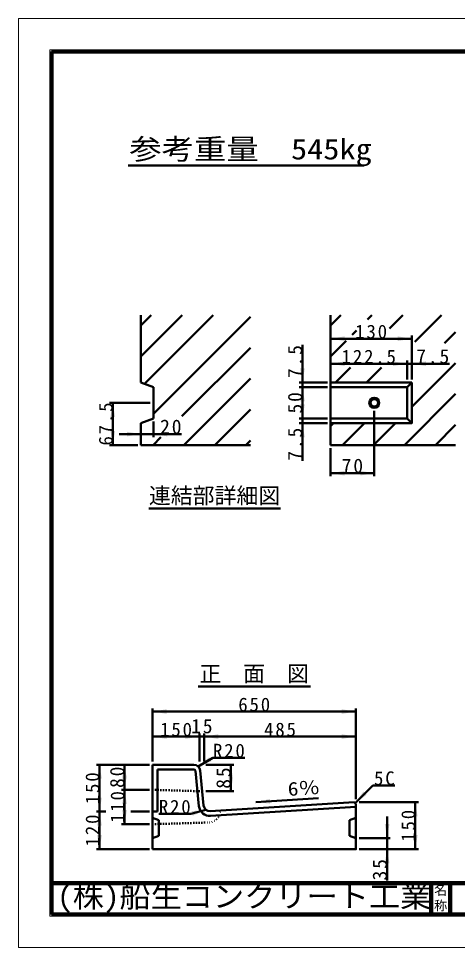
# Model space of a CAD drawing. Units: millimetres, scale not verified, with parts at other scales. Extents: x -2102 to 2102, y -1485 to 1485.
# Drawn here: x -2102 to -699, y -1485 to 1485 of the extents above; entities that cross this region are included whole.
import ezdxf
from ezdxf.enums import TextEntityAlignment as Align

# ---------------------------------------------------------------- set-up
doc = ezdxf.new("R2010")
doc.units = ezdxf.units.MM
doc.header["$LTSCALE"] = 5
doc.linetypes.add('DOTTED', pattern=[1.75, 0.25, -1.5])
doc.layers.add('0-0_V-nasSTD', color=7, linetype='Continuous', lineweight=50)
doc.layers.add('0-1_0', color=7, linetype='Continuous', lineweight=50)
doc.styles.add('ＭＳ ゴシック', font='')
doc.styles.get('ＭＳ ゴシック').set_extended_font_data('MS Gothic')

msp = doc.modelspace()

# ---------------------------------------------------------------- linework, layer by layer
at = {"layer": '0-0_V-nasSTD', "lineweight": 100}
for p, q in [((-1997.5, 1380), (-1997.5, -1380)), ((-782.5, -1280), (-782.5, -1380)), ((-722.5, -1280), (-722.5, -1380)), ((-1997.5, -1380), (1997.5, -1380))]:
    msp.add_line(p, q, dxfattribs=at)
at = {"layer": '0-0_V-nasSTD'}
for p, q in [((-1711.238, 536.4), (-1711.238, 321.4)), ((-1711.238, 503.676), (-1678.515, 536.4)), ((-1711.238, 404.681), (-1579.52, 536.4)), ((-1699.81, 317.114), (-1480.525, 536.4)), ((-1104.688, 536.4), (-1104.688, 121.4)), ((-1104.688, 503.676), (-1071.965, 536.4)), ((-972.97, 536.4), (-986.717, 522.652)), ((-873.975, 536.4), (-916.401, 493.973)), ((-834.833, 451.547), (-749.98, 536.4)), ((-1671.238, 221.691), (-1361.238, 531.691)), ((-1035.899, 473.471), (-1021.756, 487.613)), ((-740.148, 447.446), (-704.688, 482.696)), ((-1104.688, 461.4), (-844.688, 461.4)), ((-1104.688, 404.681), (-1055.041, 454.329)), ((-844.688, 471.4), (-844.688, 331.4)), ((-1580.342, 213.593), (-1361.238, 432.696)), ((-1194.688, 441.4), (-1194.688, 321.4)), ((-859.688, 391.4), (-859.688, 331.4)), ((-1104.688, 381.4), (-859.688, 381.4)), ((-1088.975, 321.4), (-1041.046, 369.329)), ((-989.98, 321.4), (-942.051, 369.329)), ((-859.688, 381.4), (-844.688, 381.4)), ((-844.688, 243.701), (-704.688, 383.701)), ((-844.688, 381.4), (-724.688, 381.4)), ((-1573.54, 121.4), (-1361.238, 333.701)), ((-1711.238, 321.4), (-1671.238, 306.4)), ((-1671.238, 306.4), (-1671.238, 206.4)), ((-1204.688, 321.4), (-1114.688, 321.4)), ((-1204.688, 306.4), (-1114.688, 306.4)), ((-1194.688, 321.4), (-1194.688, 306.4)), ((-1194.688, 206.4), (-1194.688, 306.4)), ((-1104.688, 321.4), (-844.688, 321.4)), ((-844.688, 321.4), (-859.688, 306.4)), ((-867.995, 121.4), (-704.688, 284.707)), ((-1681.238, 256.4), (-1811.238, 256.4)), ((-1801.238, 256.4), (-1801.238, 121.4)), ((-1474.545, 121.4), (-1361.238, 234.707)), ((-964.688, 230.4), (-964.688, 21.4)), ((-1671.238, 206.4), (-1711.238, 191.4)), ((-1711.238, 191.4), (-1711.238, 121.4)), ((-1671.238, 196.4), (-1671.238, 146.4)), ((-1204.688, 206.4), (-1114.688, 206.4)), ((-1204.688, 191.4), (-1114.688, 191.4)), ((-1194.688, 206.4), (-1194.688, 191.4)), ((-1194.688, 191.4), (-1194.688, 71.4)), ((-1104.688, 206.4), (-859.688, 206.4)), ((-1104.688, 181.691), (-1094.98, 191.4)), ((-1065.985, 121.4), (-995.985, 191.4)), ((-966.99, 121.4), (-896.99, 191.4)), ((-859.688, 206.4), (-844.688, 191.4)), ((-769, 121.4), (-704.688, 185.712)), ((-1781.238, 156.4), (-1711.238, 156.4)), ((-1721.238, 121.4), (-1811.238, 121.4)), ((-1361.238, 121.4), (-1711.238, 121.4)), ((-1672.535, 121.4), (-1647.347, 146.588)), ((-1375.55, 121.4), (-1361.238, 135.712)), ((-1104.688, 121.4), (-704.688, 121.4)), ((-1104.688, 21.4), (-1104.688, 111.4)), ((-1104.688, 31.4), (-964.688, 31.4)), ((-1673.664, -720.873), (-1673.664, -890.873)), ((-1673.664, -730.873), (-1023.664, -730.873)), ((-1023.664, -720.873), (-1023.664, -1010.873)), ((-1523.664, -800.873), (-1523.664, -890.873)), ((-1508.664, -800.873), (-1508.664, -890.873)), ((-1673.664, -810.873), (-1523.664, -810.873)), ((-1523.664, -810.873), (-1508.664, -810.873)), ((-1508.664, -810.873), (-1023.664, -810.873)), ((-1528.344, -906.044), (-1480.713, -878.544)), ((-1480.713, -878.544), (-1378.713, -878.544)), ((-1683.664, -900.873), (-1853.664, -900.873)), ((-1541.764, -900.873), (-1673.664, -900.873)), ((-1673.664, -900.873), (-1673.664, -1170.873)), ((-1658.664, -915.873), (-1658.664, -1050.873)), ((-1541.764, -915.873), (-1658.664, -915.873)), ((-1536.789, -920.375), (-1525.507, -1033.193)), ((-1521.863, -918.883), (-1510.582, -1031.7)), ((-1503.664, -900.873), (-1413.664, -900.873)), ((-1423.664, -900.873), (-1423.664, -985.873)), ((-1026.164, -1023.373), (-969.596, -966.804)), ((-969.596, -966.804), (-899.596, -966.804)), ((-1683.664, -980.873), (-1773.664, -980.873)), ((-1503.664, -985.873), (-1413.664, -985.873)), ((-1343.275, -1020.55), (-1143.664, -1008.074)), ((-1489.433, -1049.671), (-1028.664, -1020.873)), ((-1488.498, -1064.642), (-1023.664, -1035.59)), ((-1028.664, -1020.873), (-1023.664, -1025.873)), ((-1013.664, -1020.873), (-823.664, -1020.873)), ((-833.664, -1020.873), (-833.664, -1170.873)), ((-1823.664, -1050.873), (-1853.664, -1050.873)), ((-1683.664, -1050.873), (-1743.664, -1050.873)), ((-1658.664, -1050.873), (-1673.664, -1050.873)), ((-1653.928, -1057.892), (-1551.928, -1057.892)), ((-1503.632, -1044.951), (-1551.928, -1057.892)), ((-923.664, -1065.873), (-923.664, -1135.873)), ((-1683.664, -1090.873), (-1773.664, -1090.873)), ((-1673.664, -1070.873), (-1653.664, -1078.373)), ((-1653.664, -1078.373), (-1653.664, -1128.373)), ((-1023.664, -1070.873), (-1043.664, -1078.373)), ((-1043.664, -1078.373), (-1043.664, -1128.373)), ((-1673.664, -1135.873), (-1653.664, -1128.373)), ((-1023.664, -1135.873), (-1043.664, -1128.373)), ((-1013.664, -1135.873), (-913.664, -1135.873)), ((-923.664, -1135.873), (-923.664, -1170.873)), ((-1683.664, -1170.873), (-1853.664, -1170.873)), ((-1013.664, -1170.873), (-823.664, -1170.873)), ((-923.664, -1170.873), (-923.664, -1270.873))]:
    msp.add_line(p, q, dxfattribs=at)
at = {"layer": '0-0_V-nasSTD', "linetype": 'DOTTED'}
for p, q in [((-1673.664, -980.873), (-1515.184, -985.673)), ((-1673.664, -1090.873), (-1493.078, -1085.417))]:
    msp.add_line(p, q, dxfattribs=at)
at = {"layer": '0-0_V-nasSTD', "lineweight": 18}
for points in [[(-2102.5, -1485), (-2102.5, 1485), (2102.5, 1485), (2102.5, -1485)], [(-2002.5, -1385), (-2002.5, 1385), (2002.5, 1385), (2002.5, -1385)]]:
    msp.add_lwpolyline(points, close=True, dxfattribs=at)
at = {"layer": '0-0_V-nasSTD', "lineweight": 100}
msp.add_lwpolyline([(1997.5, -1380), (1997.5, 1380), (-1997.5, 1380)], dxfattribs=at)
at = {"layer": '0-0_V-nasSTD'}
for points in [[(-844.688, 321.4), (-844.688, 191.4), (-1104.688, 191.4), (-1104.688, 321.4)], [(-1104.688, 306.4), (-859.688, 306.4), (-859.688, 206.4)], [(-1711.238, 156.4), (-1671.238, 156.4), (-1581.238, 156.4)], [(-1843.664, -900.873), (-1843.664, -1050.873), (-1843.664, -1170.873)], [(-1763.664, -900.873), (-1763.664, -980.873), (-1763.664, -1090.873)], [(-1673.664, -1170.873), (-1023.664, -1170.873), (-1023.664, -1025.873)]]:
    msp.add_lwpolyline(points, dxfattribs=at)
for radius in [16, 12]:
    msp.add_circle((-964.688, 256.4), radius, dxfattribs=at)
for centre, radius, start, end in [((-1541.764, -920.873), 20, 5.71059, 90), ((-1541.764, -920.873), 5, 5.71059, 90), ((-1490.681, -1029.71), 35, 185.71059, 273.57633), ((-1490.681, -1029.71), 20, 185.71059, 273.57633)]:
    msp.add_arc(centre, radius, start, end, dxfattribs=at)
at = {"layer": '0-0_V-nasSTD', "linetype": 'DOTTED'}
msp.add_arc((-1494.165, -1049.434), 36, 271.73047, 2.72935, dxfattribs=at)
at = {"layer": '0-0_V-nasSTD'}
for points in [[(-1104.688, 461.4), (-1059.688, 453.9), (-1059.688, 468.9)], [(-889.688, 453.9), (-889.688, 468.9), (-844.688, 461.4)], [(-1104.688, 381.4), (-1059.688, 373.9), (-1059.688, 388.9)], [(-904.688, 373.9), (-904.688, 388.9), (-859.688, 381.4)], [(-844.688, 381.4), (-799.688, 373.9), (-799.688, 388.9)], [(-1202.188, 366.4), (-1194.688, 321.4), (-1187.188, 366.4)], [(-1202.188, 261.4), (-1194.688, 306.4), (-1187.188, 261.4)], [(-1808.738, 211.4), (-1801.238, 256.4), (-1793.738, 211.4)], [(-1202.188, 251.4), (-1194.688, 206.4), (-1187.188, 251.4)], [(-1202.188, 146.4), (-1194.688, 191.4), (-1187.188, 146.4)], [(-1808.738, 166.4), (-1801.238, 121.4), (-1793.738, 166.4)], [(-1756.238, 148.9), (-1756.238, 163.9), (-1711.238, 156.4)], [(-1671.238, 156.4), (-1626.238, 148.9), (-1626.238, 163.9)], [(-1104.688, 31.4), (-1059.688, 23.9), (-1059.688, 38.9)], [(-1009.688, 23.9), (-1009.688, 38.9), (-964.688, 31.4)], [(-1673.664, -730.873), (-1628.664, -738.373), (-1628.664, -723.373)], [(-1068.664, -738.373), (-1068.664, -723.373), (-1023.664, -730.873)], [(-1673.664, -810.873), (-1628.664, -818.373), (-1628.664, -803.373)], [(-1568.664, -818.373), (-1568.664, -803.373), (-1523.664, -810.873)], [(-1508.664, -810.873), (-1463.664, -818.373), (-1463.664, -803.373)], [(-1068.664, -818.373), (-1068.664, -803.373), (-1023.664, -810.873)], [(-1528.344, -906.044), (-1493.123, -877.049), (-1485.623, -890.039)], [(-1851.164, -945.873), (-1843.664, -900.873), (-1836.164, -945.873)], [(-1771.164, -945.873), (-1763.664, -900.873), (-1756.164, -945.873)], [(-1431.164, -945.873), (-1423.664, -900.873), (-1416.164, -945.873)], [(-1771.164, -935.873), (-1763.664, -980.873), (-1756.164, -935.873)], [(-1431.164, -940.873), (-1423.664, -985.873), (-1416.164, -940.873)], [(-1851.164, -1005.873), (-1843.664, -1050.873), (-1836.164, -1005.873)], [(-1771.164, -1025.873), (-1763.664, -980.873), (-1756.164, -1025.873)], [(-1026.164, -1023.373), (-999.648, -986.25), (-989.041, -996.856)], [(-1343.275, -1020.55), (-1298.83, -1010.257), (-1297.895, -1025.228)], [(-841.164, -1065.873), (-833.664, -1020.873), (-826.164, -1065.873)], [(-1851.164, -1095.873), (-1843.664, -1050.873), (-1836.164, -1095.873)], [(-1771.164, -1045.873), (-1763.664, -1090.873), (-1756.164, -1045.873)], [(-1549.04, -1049.353), (-1545.157, -1063.842), (-1503.632, -1044.951)], [(-931.164, -1090.873), (-923.664, -1135.873), (-916.164, -1090.873)], [(-1851.164, -1125.873), (-1843.664, -1170.873), (-1836.164, -1125.873)], [(-841.164, -1125.873), (-833.664, -1170.873), (-826.164, -1125.873)], [(-931.164, -1215.873), (-923.664, -1170.873), (-916.164, -1215.873)]]:
    msp.add_solid(points, dxfattribs=at)
at = {"layer": '0-1_0'}
for p, q in [((-1752.5, 1014.806), (-997, 1014.806)), ((-1685.711, -81.502), (-1264.451, -81.502)), ((-1528.164, -650.873), (-1169.164, -650.873))]:
    msp.add_line(p, q, dxfattribs=at)
at = {"layer": '0-1_0', "lineweight": 100}
msp.add_line((-1997.5, -1280), (1997.5, -1280), dxfattribs=at)

# ---------------------------------------------------------------- texts
at = {"layer": '0-0_V-nasSTD', "style": 'ＭＳ ゴシック'}
for s, height, width, p in [('参考重量\u3000545kg', 65.98, 1.15, (-1748.5, 1014.806)), ('(株)船生コンクリート工業', 69.65, 1.05, (-1979.221, -1377.45))]:
    msp.add_text(s, height=height, dxfattribs=dict(at, width=width)).set_placement(p, align=Align.BOTTOM_LEFT)
for s, height, p in [('連結部詳細図', 51.32, (-1685.711, -81.502)), ('正\u3000面\u3000図', 51.32, (-1524.164, -650.873)), ('名', 30.79, (-773.518, -1326.001)), ('称', 30.79, (-773.524, -1375.99))]:
    msp.add_text(s, height=height, dxfattribs=at).set_placement(p, align=Align.BOTTOM_LEFT)
at = {"layer": '0-0_V-nasSTD', "style": 'ＭＳ ゴシック', "width": 1.15}
msp.add_text('6％', height=43.99, rotation=3.576, dxfattribs=at).set_placement((-1239.478, -1014.063), align=Align.BOTTOM_LEFT)
at = {"layer": '0-0_V-nasSTD', "attachment_point": 7, "style": 'ＭＳ ゴシック'}
for s, insert, char_height in [('\\T1.2;130', (-1025.688, 461.4), 43.99), ('\\T1.2;122.5', (-1069.188, 381.4), 43.99), ('\\T1.19;7.5', (-830.438, 381.4), 45.82), ('\\T1.19;20', (-1649.738, 156.4), 45.82), ('\\T1.19;70', (-1068.938, 31.4), 45.82), ('\\T1.2;650', (-1399.664, -730.873), 43.99), ('\\T1.2;150', (-1649.664, -810.873), 43.99), ('\\T1.19;15', (-1550.414, -800.873), 45.82), ('\\T1.2;485', (-1317.164, -810.873), 43.99), ('\\T1.2;R20', (-1480.713, -878.544), 43.99), ('\\T1.2;5C', (-965.596, -966.804), 43.99), ('\\T1.2;R20', (-1653.928, -1057.892), 43.99)]:
    msp.add_mtext(s, dxfattribs=dict(at, insert=insert, char_height=char_height))
at = {"layer": '0-0_V-nasSTD', "attachment_point": 7, "rotation": 90, "style": 'ＭＳ ゴシック'}
for s, insert, char_height in [('\\T1.19;7.5', (-1194.688, 335.65), 45.82), ('\\T1.19;50', (-1194.688, 222.15), 45.82), ('\\T1.2;67.5', (-1801.238, 119.9), 43.99), ('\\T1.19;7.5', (-1194.688, 71.4), 45.82), ('\\T1.19;80', (-1763.664, -975.123), 45.82), ('\\T1.19;85', (-1423.664, -977.623), 45.82), ('\\T1.2;150', (-1843.664, -1026.873), 43.99), ('\\T1.2;110', (-1763.664, -1086.873), 43.99), ('\\T1.2;120', (-1843.664, -1161.873), 43.99), ('\\T1.2;150', (-833.664, -1146.873), 43.99), ('\\T1.19;35', (-923.664, -1270.873), 45.82)]:
    msp.add_mtext(s, dxfattribs=dict(at, insert=insert, char_height=char_height))

doc.saveas('drawing.dxf')
